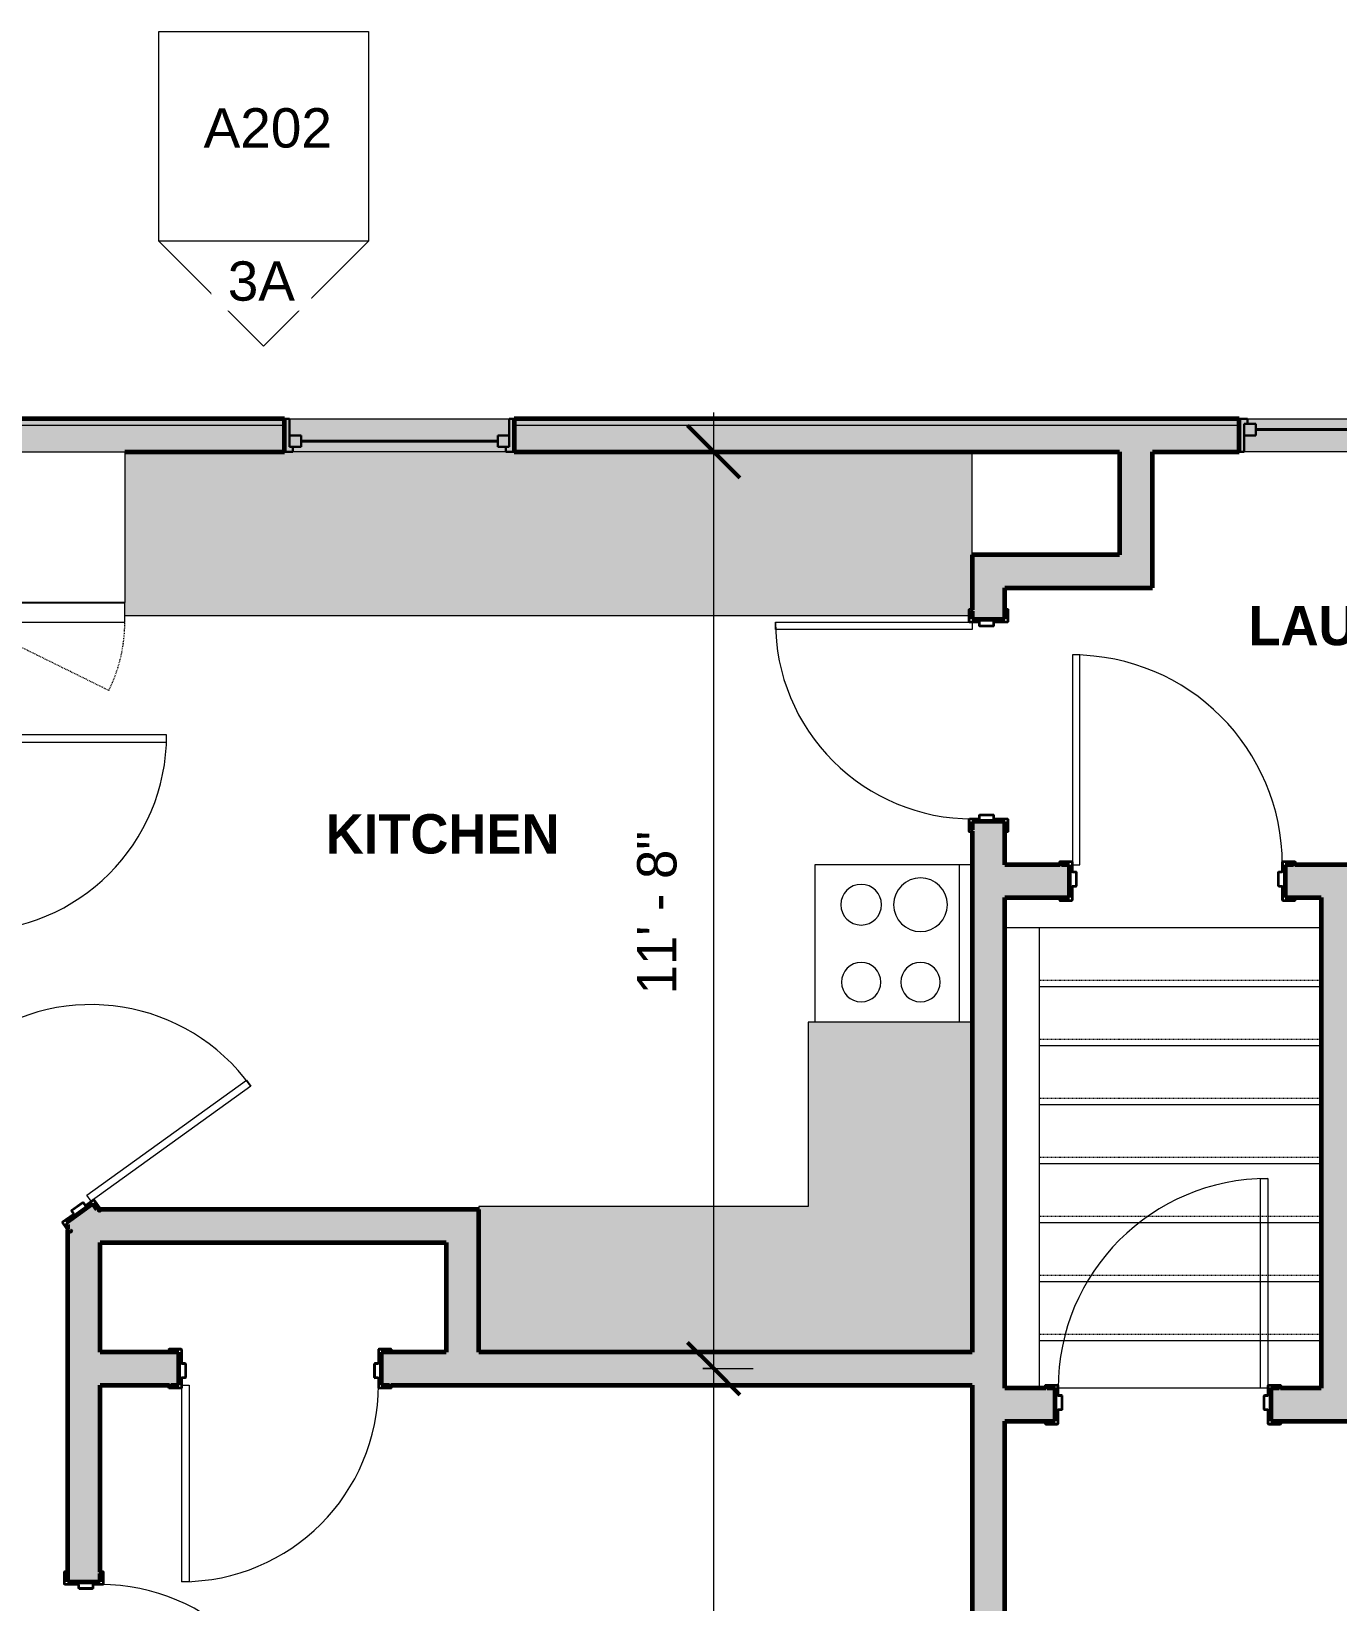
# Model space of a CAD drawing. Header units: inches. Extents: x 14 to 1007, y 923 to 1341.
# Drawn here: x 409.8 to 609, y 1101.2 to 1340.7 of the extents above; entities that cross this region are included whole.
import ezdxf

# ---------------------------------------------------------------- set-up
doc = ezdxf.new("R2010")
doc.units = ezdxf.units.IN
doc.header["$MEASUREMENT"] = 0
doc.linetypes.add('Dash', pattern=[0.25, 0.125, -0.125])
doc.linetypes.add('Overhead 1_16_', pattern=[0.101562, 0.0625, -0.039062])
for name, color, linetype, lineweight in [('A-ANNO-DIMS', 211, 'Continuous', 9), ('A-ANNO-DIMS-64', 211, 'Continuous', 9), ('A-AREA-IDEN', 2, 'Continuous', 9), ('A-DOOR', 31, 'Continuous', 18), ('A-DOOR-1', 31, 'Continuous', 9), ('A-DOOR-FRAM', 31, 'Continuous', 30), ('A-FLOR', 192, 'Continuous', 18), ('A-GLAZ', 151, 'Continuous', 18), ('A-GLAZ-1', 151, 'Continuous', 30), ('A-GLAZ-2', 151, 'Continuous', 40), ('A-WALL', 113, 'Continuous', 18), ('G-ANNO-SYMB-1', 111, 'Continuous', 9), ('I-WALL', 2, 'Continuous', 18), ('I-WALL-1', 2, 'Continuous', 60), ('Q-CASE', 31, 'Continuous', 9), ('Q-SPCQ', 91, 'Continuous', 9), ('Q-SPCQ-1', 91, 'Dash', 9), ('S-STRS', 31, 'Continuous', 9), ('S-STRS-1', 31, 'Overhead 1_16_', 9)]:
    doc.layers.add(name, color=color, linetype=linetype, lineweight=lineweight)
doc.styles.add('Arial', font='arial.ttf', dxfattribs={"height": 6})
doc.styles.add('Century Gothic', font='ufonts.com_century-gothic.ttf', dxfattribs={"height": 6})
doc.styles.add('Century Gothic_B', font='GOTHICB.TTF', dxfattribs={"height": 6})
doc.dimstyles.new('OD_-__1___Tolerance', dxfattribs={"dimscale": 12, "dimtxt": 6.26501, "dimasz": 0.666667, "dimexe": 0.5, "dimexo": 0.333333, "dimgap": 0.333333, "dimtad": 1, "dimdec": 0, "dimzin": 1, "dimdsep": 46, "dimlunit": 4, "dimtxsty": 'Century Gothic', "dimblk1": 'OBLIQUE', "dimblk2": 'OBLIQUE', "dimsah": 1, "dimcen": 0.09, "dimdle": 0.5, "dimazin": 0, "dimtfac": 1, "dimtdec": 4, "dimtix": 1, "dimtmove": 0, "dimatfit": 3, "dimfxl": 1, "dimtvp": 1, "dimtfill": 1, "dimfrac": 2, "dimtolj": 1, "dimtzin": 0, "dimarcsym": 2})
doc.dimstyles.new('OD_-__1___Tolerance_2', dxfattribs={"dimscale": 12, "dimtxt": 6.26501, "dimasz": 0.666667, "dimexe": 0.5, "dimexo": 0.333333, "dimgap": 0.333333, "dimtad": 1, "dimdec": 0, "dimzin": 1, "dimdsep": 46, "dimlunit": 4, "dimtxsty": 'Century Gothic', "dimblk1": 'OBLIQUE', "dimblk2": 'OBLIQUE', "dimsah": 1, "dimcen": 0.09, "dimdle": 0.5, "dimazin": 0, "dimtfac": 1, "dimtdec": 4, "dimtix": 1, "dimtmove": 0, "dimatfit": 3, "dimfxl": 1, "dimtvp": 1, "dimtfill": 1, "dimfrac": 2, "dimtolj": 1, "dimtzin": 0, "dimarcsym": 2})

# ---------------------------------------------------------------- blocks, each defined once
blk = doc.blocks.new('Generic Models 1 - Generic Models 1-637010-Existing 2nd Floor Plan')
at = {"layer": 'Q-CASE'}
h = blk.add_hatch(color=256, dxfattribs=at)
h.paths.add_polyline_path([(1251.61, -553.27), (1252.3, -553.27), (1252.3, -553.21), (1252.51, -553.21), (1252.51, -553.27), (1276.61, -553.27), (1276.61, -424.01), (1251.61, -424.01), (1251.61, -552.77), (1252.51, -552.77), (1252.51, -552.83), (1251.61, -552.83), (1251.61, -553.21)], flags=0)
h.paths.add_polyline_path([(1252.55, -552.87), (1252.61, -552.87), (1252.61, -553.17), (1252.55, -553.17)], flags=0)
for p, q in [((1251.61, -424.01), (1251.61, -552.77)), ((1251.61, -552.83), (1251.61, -553.27)), ((1260.86, -553.27), (1276.61, -553.27))]:
    blk.add_line(p, q, dxfattribs=at)
blk = doc.blocks.new('Hollow Metal Frame - 2_ 8_W x 6_-8_H-760308-Existing 2nd Floor Plan')
at = {"layer": 'A-DOOR-1'}
for p, q in [((-14.88, 34.5), (-16, 34.5)), ((-16, 34.5), (-16, 2.5)), ((-14.88, 2.5), (-14.88, 34.5)), ((-16, 2.5), (-14.88, 2.5))]:
    blk.add_line(p, q, dxfattribs=at)
blk.add_arc((-16, 2.5), 32, 0, 90, dxfattribs=at)
at = {"layer": 'A-DOOR-FRAM'}
for p, q in [((-18, 2.6), (-18, 2.9)), ((-17.94, 2.9), (-17.94, 2.6)), ((-17.9, 3), (-16.1, 3)), ((-16.1, 2.94), (-17.9, 2.94)), ((-17.9, 2.56), (-17.69, 2.56)), ((-17.69, 2.5), (-17.9, 2.5)), ((-17.69, 2.56), (-17.69, 2.5)), ((-16.06, 1.47), (-16.06, 2.9)), ((-16, 2.9), (-16, 1.47)), ((16, 1.47), (16, 2.9)), ((16.06, 2.9), (16.06, 1.47)), ((16.1, 3), (17.9, 3)), ((17.9, 2.94), (16.1, 2.94)), ((17.69, 2.56), (17.9, 2.56)), ((17.69, 2.5), (17.69, 2.56)), ((17.9, 2.5), (17.69, 2.5)), ((17.94, 2.6), (17.94, 2.9)), ((18, 2.9), (18, 2.6)), ((-15.96, 1.43), (-15.48, 1.43)), ((-15.48, 1.37), (-15.96, 1.37)), ((-15.44, -0.71), (-15.44, 1.33)), ((-15.38, 1.33), (-15.38, -0.71)), ((15.37, -0.71), (15.37, 1.33)), ((15.44, 1.33), (15.44, -0.71)), ((15.48, 1.43), (15.96, 1.43)), ((15.96, 1.37), (15.48, 1.37)), ((-16.06, -2.9), (-16.06, -0.85)), ((-16, -0.85), (-16, -2.9)), ((-15.96, -0.75), (-15.48, -0.75)), ((-15.48, -0.81), (-15.96, -0.81)), ((15.48, -0.75), (15.96, -0.75)), ((15.96, -0.81), (15.48, -0.81)), ((16, -2.9), (16, -0.85)), ((16.06, -0.85), (16.06, -2.9)), ((-18, -2.9), (-18, -2.6)), ((-17.94, -2.6), (-17.94, -2.9)), ((-17.9, -2.5), (-17.69, -2.5)), ((-17.69, -2.56), (-17.9, -2.56)), ((-17.9, -2.94), (-16.1, -2.94)), ((-16.1, -3), (-17.9, -3)), ((-17.69, -2.5), (-17.69, -2.56)), ((16.1, -2.94), (17.9, -2.94)), ((17.9, -3), (16.1, -3)), ((17.69, -2.5), (17.9, -2.5)), ((17.69, -2.56), (17.69, -2.5)), ((17.9, -2.56), (17.69, -2.56)), ((17.94, -2.9), (17.94, -2.6)), ((18, -2.6), (18, -2.9))]:
    blk.add_line(p, q, dxfattribs=at)
for centre, radius, start, end in [((-17.9, 2.9), 0.101, 90, 180), ((-17.9, 2.6), 0.101, 180, 270), ((-17.9, 2.9), 0.04, 90, 180), ((-17.9, 2.6), 0.04, 180, 270), ((-16.1, 2.9), 0.101, 0, 90), ((-16.1, 2.9), 0.04, 0, 90), ((16.1, 2.9), 0.101, 90, 180), ((16.1, 2.9), 0.04, 90, 180), ((17.9, 2.9), 0.101, 360, 90), ((17.9, 2.9), 0.04, 360, 90), ((17.9, 2.6), 0.04, 270, 360), ((17.9, 2.6), 0.101, 270, 360), ((-15.96, 1.47), 0.101, 180, 270), ((-15.96, 1.47), 0.04, 180, 270), ((-15.48, 1.33), 0.101, 0, 90), ((-15.48, 1.33), 0.04, 0, 90), ((15.48, 1.33), 0.101, 90, 180), ((15.48, 1.33), 0.04, 90, 180), ((15.96, 1.47), 0.101, 270, 360), ((15.96, 1.47), 0.04, 270, 360), ((-15.96, -0.85), 0.101, 90, 180), ((-15.96, -0.85), 0.04, 90, 180), ((-15.48, -0.71), 0.101, 270, 360), ((-15.48, -0.71), 0.04, 270, 360), ((15.48, -0.71), 0.101, 180, 270), ((15.48, -0.71), 0.04, 180, 270), ((15.96, -0.85), 0.101, 0, 90), ((15.96, -0.85), 0.04, 0, 90), ((-17.9, -2.6), 0.101, 90, 180), ((-17.9, -2.9), 0.101, 180, 270), ((-17.9, -2.6), 0.04, 90, 180), ((-17.9, -2.9), 0.04, 180, 270), ((-16.1, -2.9), 0.101, 270, 360), ((-16.1, -2.9), 0.04, 270, 0), ((16.1, -2.9), 0.101, 180, 270), ((16.1, -2.9), 0.04, 180, 270), ((17.9, -2.6), 0.101, 360, 90), ((17.9, -2.6), 0.04, 0, 90), ((17.9, -2.9), 0.04, 270, 360), ((17.9, -2.9), 0.101, 270, 0)]:
    blk.add_arc(centre, radius, start, end, dxfattribs=at)
blk = doc.blocks.new('M_Double Hung with Trim - 2_  0_ x 3_  1 1_2_-822691-Existing 2nd Floor Plan')
at = {"layer": 'A-GLAZ-1'}
for p, q in [((-12, 2.5), (-11.25, 2.5)), ((-11.25, -1.75), (-11.25, 2.5)), ((11.25, -1.75), (11.25, 2.5)), ((12, 2.5), (11.25, 2.5)), ((-11.25, 0), (-11.25, -1.75)), ((-11.25, 0), (-9.5, 0)), ((-9.5, 0), (-9.5, -1.75)), ((9.5, 0), (9.5, -1.75)), ((11.25, 0), (9.5, 0)), ((11.25, 0), (11.25, -1.75)), ((-11.25, -1.75), (-9.5, -1.75)), ((-11.25, -1.75), (-10.75, -1.75)), ((-10.75, -2.5), (-10.75, -1.75)), ((11.25, -1.75), (9.5, -1.75)), ((10.75, -1.75), (11.25, -1.75)), ((10.75, -1.75), (10.75, -2.5)), ((-10.75, -2.5), (-12, -2.5)), ((10.75, -2.5), (12, -2.5))]:
    blk.add_line(p, q, dxfattribs=at)
at = {"layer": 'A-GLAZ-2'}
blk.add_line((-9.5, -0.87), (9.5, -0.87), dxfattribs=at)
blk = doc.blocks.new('Hollow Metal Frame - 2_-6_W x 6_-8_H-760309-Existing 2nd Floor Plan')
at = {"layer": 'A-DOOR-1'}
for p, q in [((-15, -2.5), (-13.88, -2.5)), ((-15, -32.5), (-15, -2.5)), ((-13.88, -2.5), (-13.88, -32.5)), ((-13.88, -32.5), (-15, -32.5))]:
    blk.add_line(p, q, dxfattribs=at)
blk.add_arc((-15, -2.5), 30, 270, 360, dxfattribs=at)
at = {"layer": 'A-DOOR-FRAM'}
for p, q in [((-17, 2.9), (-17, 2.6)), ((-16.94, 2.6), (-16.94, 2.9)), ((-15.1, 3), (-16.9, 3)), ((-16.9, 2.94), (-15.1, 2.94)), ((-16.69, 2.56), (-16.9, 2.56)), ((-16.9, 2.5), (-16.69, 2.5)), ((-16.69, 2.5), (-16.69, 2.56)), ((-15.06, 2.9), (-15.06, 0.85)), ((-15, 0.85), (-15, 2.9)), ((15, 2.9), (15, 0.85)), ((15.06, 0.85), (15.06, 2.9)), ((16.9, 3), (15.1, 3)), ((15.1, 2.94), (16.9, 2.94)), ((16.69, 2.56), (16.69, 2.5)), ((16.9, 2.56), (16.69, 2.56)), ((16.69, 2.5), (16.9, 2.5)), ((16.94, 2.9), (16.94, 2.6)), ((17, 2.6), (17, 2.9)), ((-14.48, 0.81), (-14.96, 0.81)), ((-14.96, 0.75), (-14.48, 0.75)), ((-14.44, 0.71), (-14.44, -1.33)), ((-14.38, -1.33), (-14.38, 0.71)), ((14.37, 0.71), (14.37, -1.33)), ((14.44, -1.33), (14.44, 0.71)), ((14.96, 0.81), (14.48, 0.81)), ((14.48, 0.75), (14.96, 0.75)), ((-15.06, -1.47), (-15.06, -2.9)), ((-15, -2.9), (-15, -1.47)), ((-14.48, -1.37), (-14.96, -1.37)), ((-14.96, -1.43), (-14.48, -1.43)), ((14.96, -1.37), (14.48, -1.37)), ((14.48, -1.43), (14.96, -1.43)), ((15, -1.47), (15, -2.9)), ((15.06, -2.9), (15.06, -1.47)), ((-17, -2.6), (-17, -2.9)), ((-16.94, -2.9), (-16.94, -2.6)), ((-16.69, -2.5), (-16.9, -2.5)), ((-16.9, -2.56), (-16.69, -2.56)), ((-15.1, -2.94), (-16.9, -2.94)), ((-16.9, -3), (-15.1, -3)), ((-16.69, -2.56), (-16.69, -2.5)), ((16.9, -2.94), (15.1, -2.94)), ((15.1, -3), (16.9, -3)), ((16.9, -2.5), (16.69, -2.5)), ((16.69, -2.5), (16.69, -2.56)), ((16.69, -2.56), (16.9, -2.56)), ((16.94, -2.6), (16.94, -2.9)), ((17, -2.9), (17, -2.6))]:
    blk.add_line(p, q, dxfattribs=at)
for centre, radius, start, end in [((-16.9, 2.9), 0.101, 90, 180), ((-16.9, 2.6), 0.101, 180, 270), ((-16.9, 2.9), 0.04, 90, 180), ((-16.9, 2.6), 0.04, 180, 270), ((-15.1, 2.9), 0.101, 0, 90), ((-15.1, 2.9), 0.04, 360, 90), ((15.1, 2.9), 0.101, 90, 180), ((15.1, 2.9), 0.04, 90, 180), ((16.9, 2.9), 0.101, 360, 90), ((16.9, 2.9), 0.04, 0, 90), ((16.9, 2.6), 0.101, 270, 360), ((16.9, 2.6), 0.04, 270, 360), ((-14.96, 0.85), 0.101, 180, 270), ((-14.96, 0.85), 0.04, 180, 270), ((-14.48, 0.71), 0.101, 0, 90), ((-14.48, 0.71), 0.04, 0, 90), ((14.48, 0.71), 0.101, 90, 180), ((14.48, 0.71), 0.04, 90, 180), ((14.96, 0.85), 0.04, 270, 360), ((14.96, 0.85), 0.101, 270, 360), ((-14.96, -1.47), 0.101, 90, 180), ((-14.96, -1.47), 0.04, 90, 180), ((-14.48, -1.33), 0.04, 270, 360), ((-14.48, -1.33), 0.101, 270, 360), ((14.48, -1.33), 0.101, 180, 270), ((14.48, -1.33), 0.04, 180, 270), ((14.96, -1.47), 0.101, 0, 90), ((14.96, -1.47), 0.04, 0, 90), ((-16.9, -2.6), 0.101, 90, 180), ((-16.9, -2.9), 0.101, 180, 270), ((-16.9, -2.6), 0.04, 90, 180), ((-16.9, -2.9), 0.04, 180, 270), ((-15.1, -2.9), 0.04, 270, 360), ((-15.1, -2.9), 0.101, 270, 360), ((15.1, -2.9), 0.101, 180, 270), ((15.1, -2.9), 0.04, 180, 270), ((16.9, -2.6), 0.101, 0, 90), ((16.9, -2.6), 0.04, 0, 90), ((16.9, -2.9), 0.101, 270, 0), ((16.9, -2.9), 0.04, 270, 360)]:
    blk.add_arc(centre, radius, start, end, dxfattribs=at)
blk = doc.blocks.new('Hollow Metal Frame - 2_-6_W x 6_-8_H-760312-Existing 2nd Floor Plan')
at = {"layer": 'A-DOOR-1'}
for p, q in [((-13.88, 32.5), (-15, 32.5)), ((-15, 32.5), (-15, 2.5)), ((-13.88, 2.5), (-13.88, 32.5)), ((-15, 2.5), (-13.88, 2.5))]:
    blk.add_line(p, q, dxfattribs=at)
blk.add_arc((-15, 2.5), 30, 0, 90, dxfattribs=at)
at = {"layer": 'A-DOOR-FRAM'}
for p, q in [((-17, 2.6), (-17, 2.9)), ((-16.94, 2.9), (-16.94, 2.6)), ((-16.9, 3), (-15.1, 3)), ((-15.1, 2.94), (-16.9, 2.94)), ((-16.9, 2.56), (-16.69, 2.56)), ((-16.69, 2.5), (-16.9, 2.5)), ((-16.69, 2.56), (-16.69, 2.5)), ((-15.06, 1.47), (-15.06, 2.9)), ((-15, 2.9), (-15, 1.47)), ((15, 1.47), (15, 2.9)), ((15.06, 2.9), (15.06, 1.47)), ((15.1, 3), (16.9, 3)), ((16.9, 2.94), (15.1, 2.94)), ((16.69, 2.56), (16.9, 2.56)), ((16.69, 2.5), (16.69, 2.56)), ((16.9, 2.5), (16.69, 2.5)), ((16.94, 2.6), (16.94, 2.9)), ((17, 2.9), (17, 2.6)), ((-14.96, 1.43), (-14.48, 1.43)), ((-14.48, 1.37), (-14.96, 1.37)), ((-14.44, -0.71), (-14.44, 1.33)), ((-14.38, 1.33), (-14.38, -0.71)), ((14.37, -0.71), (14.37, 1.33)), ((14.44, 1.33), (14.44, -0.71)), ((14.48, 1.43), (14.96, 1.43)), ((14.96, 1.37), (14.48, 1.37)), ((-15.06, -2.9), (-15.06, -0.85)), ((-15, -0.85), (-15, -2.9)), ((-14.96, -0.75), (-14.48, -0.75)), ((-14.48, -0.81), (-14.96, -0.81)), ((14.48, -0.75), (14.96, -0.75)), ((14.96, -0.81), (14.48, -0.81)), ((15, -2.9), (15, -0.85)), ((15.06, -0.85), (15.06, -2.9)), ((-17, -2.9), (-17, -2.6)), ((-16.94, -2.6), (-16.94, -2.9)), ((-16.9, -2.5), (-16.69, -2.5)), ((-16.69, -2.56), (-16.9, -2.56)), ((-16.9, -2.94), (-15.1, -2.94)), ((-15.1, -3), (-16.9, -3)), ((-16.69, -2.5), (-16.69, -2.56)), ((15.1, -2.94), (16.9, -2.94)), ((16.9, -3), (15.1, -3)), ((16.69, -2.5), (16.9, -2.5)), ((16.69, -2.56), (16.69, -2.5)), ((16.9, -2.56), (16.69, -2.56)), ((16.94, -2.9), (16.94, -2.6)), ((17, -2.6), (17, -2.9))]:
    blk.add_line(p, q, dxfattribs=at)
for centre, radius, start, end in [((-16.9, 2.9), 0.101, 90, 180), ((-16.9, 2.6), 0.101, 180, 270), ((-16.9, 2.9), 0.04, 90, 180), ((-16.9, 2.6), 0.04, 180, 270), ((-15.1, 2.9), 0.101, 0, 90), ((-15.1, 2.9), 0.04, 0, 90), ((15.1, 2.9), 0.101, 90, 180), ((15.1, 2.9), 0.04, 90, 180), ((16.9, 2.9), 0.101, 360, 90), ((16.9, 2.9), 0.04, 0, 90), ((16.9, 2.6), 0.04, 270, 360), ((16.9, 2.6), 0.101, 270, 360), ((-14.96, 1.47), 0.101, 180, 270), ((-14.96, 1.47), 0.04, 180, 270), ((-14.48, 1.33), 0.101, 0, 90), ((-14.48, 1.33), 0.04, 0, 90), ((14.48, 1.33), 0.101, 90, 180), ((14.48, 1.33), 0.04, 90, 180), ((14.96, 1.47), 0.101, 270, 360), ((14.96, 1.47), 0.04, 270, 360), ((-14.96, -0.85), 0.101, 90, 180), ((-14.96, -0.85), 0.04, 90, 180), ((-14.48, -0.71), 0.101, 270, 360), ((-14.48, -0.71), 0.04, 270, 360), ((14.48, -0.71), 0.101, 180, 270), ((14.48, -0.71), 0.04, 180, 270), ((14.96, -0.85), 0.101, 0, 90), ((14.96, -0.85), 0.04, 0, 90), ((-16.9, -2.6), 0.101, 90, 180), ((-16.9, -2.9), 0.101, 180, 270), ((-16.9, -2.6), 0.04, 90, 180), ((-16.9, -2.9), 0.04, 180, 270), ((-15.1, -2.9), 0.101, 270, 360), ((-15.1, -2.9), 0.04, 270, 0), ((15.1, -2.9), 0.101, 180, 270), ((15.1, -2.9), 0.04, 180, 270), ((16.9, -2.6), 0.101, 0, 90), ((16.9, -2.6), 0.04, 0, 90), ((16.9, -2.9), 0.04, 270, 360), ((16.9, -2.9), 0.101, 270, 0)]:
    blk.add_arc(centre, radius, start, end, dxfattribs=at)
blk = doc.blocks.new('M_Double Hung with Trim - 2_  11_ x 3_  5_-822689-Existing 2nd Floor Plan')
at = {"layer": 'A-GLAZ-1'}
for p, q in [((-16.25, 2.5), (-17.5, 2.5)), ((-16.25, 2.5), (-16.25, 1.75)), ((16.25, 2.5), (17.5, 2.5)), ((16.25, 1.75), (16.25, 2.5)), ((-16.75, 1.75), (-15, 1.75)), ((-16.75, 0), (-16.75, 1.75)), ((-16.75, 1.75), (-16.25, 1.75)), ((-16.75, 1.75), (-16.75, -2.5)), ((-15, 0), (-15, 1.75)), ((15, 0), (15, 1.75)), ((16.75, 1.75), (15, 1.75)), ((16.25, 1.75), (16.75, 1.75)), ((16.75, 0), (16.75, 1.75)), ((16.75, 1.75), (16.75, -2.5)), ((-16.75, 0), (-15, 0)), ((16.75, 0), (15, 0)), ((-17.5, -2.5), (-16.75, -2.5)), ((17.5, -2.5), (16.75, -2.5))]:
    blk.add_line(p, q, dxfattribs=at)
at = {"layer": 'A-GLAZ-2'}
blk.add_line((-15, 0.87), (15, 0.87), dxfattribs=at)
blk = doc.blocks.new('M_Range - 610 x 610mm-690569-Existing 2nd Floor Plan')
at = {"layer": 'Q-SPCQ'}
for p, q in [((0, 24.02), (0, 0)), ((0, 22.02), (24.02, 22.02)), ((0, 0), (24.02, 0))]:
    blk.add_line(p, q, dxfattribs=at)
for centre, radius, start, end in [((6.1, 16.14), 4.1, 0, 180), ((17.91, 16.14), 3, 0, 180), ((6.1, 16.14), 4.1, 180, 0), ((17.91, 16.14), 3, 180, 0), ((6.1, 7.09), 3.1, 0, 180), ((17.91, 7.09), 3, 0, 180), ((6.1, 7.09), 3.1, 180, 0), ((17.91, 7.09), 3, 180, 0)]:
    blk.add_arc(centre, radius, start, end, dxfattribs=at)
blk = doc.blocks.new('M_Refrigerator - 600 x 660mm-691453-Existing 2nd Floor Plan')
at = {"layer": 'Q-SPCQ'}
for p, q in [((-13.93, -11.32), (-13.93, 11.66)), ((-13.93, 11.66), (9.69, 11.66)), ((9.69, 11.66), (9.69, -11.32)), ((9.69, -11.32), (-13.93, -11.32)), ((-13.93, -11.32), (-13.93, -14.32)), ((9.69, -11.32), (-13.93, -11.32)), ((9.69, -11.45), (-13.93, -11.45)), ((-13.93, -11.45), (-13.93, -14.32)), ((9.69, -14.32), (9.69, -11.32)), ((9.69, -14.32), (9.69, -11.45)), ((-13.93, -14.32), (9.69, -14.32)), ((-13.93, -14.32), (9.69, -14.32))]:
    blk.add_line(p, q, dxfattribs=at)
at = {"layer": 'Q-SPCQ-1'}
blk.add_line((7.26, -24.77), (-13.93, -14.32), dxfattribs=at)
blk.add_arc((-13.93, -14.32), 23.62, 333.7504, 0, dxfattribs=at)
blk = doc.blocks.new('Generic Models 2 - Generic Models 1-784655-Existing 2nd Floor Plan')
at = {"layer": 'Q-CASE'}
blk.add_hatch(color=256, dxfattribs=at).paths.add_polyline_path([(1139.24, -553.27), (1189.6, -553.27), (1189.6, -528.27), (1161.49, -528.27), (1161.49, -478.02), (1139.24, -478.02), (1139.24, -511.91)], flags=0)
for p, q in [((1161.49, -478.02), (1160.99, -478.02)), ((1161.49, -528.27), (1161.49, -478.02)), ((1189.6, -528.27), (1161.49, -528.27)), ((1189.6, -553.27), (1189.6, -528.27))]:
    blk.add_line(p, q, dxfattribs=at)
blk = doc.blocks.new('Hollow Metal Frame - 2_ 8_W x 6_-8_H-760310-Existing 2nd Floor Plan')
at = {"layer": 'A-DOOR-1'}
for p, q in [((-16, -2.5), (-14.88, -2.5)), ((-16, -34.5), (-16, -2.5)), ((-14.88, -2.5), (-14.88, -34.5)), ((-14.88, -34.5), (-16, -34.5))]:
    blk.add_line(p, q, dxfattribs=at)
blk.add_arc((-16, -2.5), 32, 270, 360, dxfattribs=at)
at = {"layer": 'A-DOOR-FRAM'}
for p, q in [((-18, 2.9), (-18, 2.6)), ((-17.94, 2.6), (-17.94, 2.9)), ((-16.1, 3), (-17.9, 3)), ((-17.9, 2.94), (-16.1, 2.94)), ((-17.69, 2.56), (-17.9, 2.56)), ((-17.9, 2.5), (-17.69, 2.5)), ((-17.69, 2.5), (-17.69, 2.56)), ((-16.06, 2.9), (-16.06, 0.85)), ((-16, 0.85), (-16, 2.9)), ((16, 2.9), (16, 0.85)), ((16.06, 0.85), (16.06, 2.9)), ((17.9, 3), (16.1, 3)), ((16.1, 2.94), (17.9, 2.94)), ((17.69, 2.56), (17.69, 2.5)), ((17.9, 2.56), (17.69, 2.56)), ((17.69, 2.5), (17.9, 2.5)), ((17.94, 2.9), (17.94, 2.6)), ((18, 2.6), (18, 2.9)), ((-15.48, 0.81), (-15.96, 0.81)), ((-15.96, 0.75), (-15.48, 0.75)), ((-15.44, 0.71), (-15.44, -1.33)), ((-15.38, -1.33), (-15.38, 0.71)), ((15.37, 0.71), (15.37, -1.33)), ((15.44, -1.33), (15.44, 0.71)), ((15.96, 0.81), (15.48, 0.81)), ((15.48, 0.75), (15.96, 0.75)), ((-16.06, -1.47), (-16.06, -2.9)), ((-16, -2.9), (-16, -1.47)), ((-15.48, -1.37), (-15.96, -1.37)), ((-15.96, -1.43), (-15.48, -1.43)), ((15.96, -1.37), (15.48, -1.37)), ((15.48, -1.43), (15.96, -1.43)), ((16, -1.47), (16, -2.9)), ((16.06, -2.9), (16.06, -1.47)), ((-18, -2.6), (-18, -2.9)), ((-17.94, -2.9), (-17.94, -2.6)), ((-17.69, -2.5), (-17.9, -2.5)), ((-17.9, -2.56), (-17.69, -2.56)), ((-16.1, -2.94), (-17.9, -2.94)), ((-17.9, -3), (-16.1, -3)), ((-17.69, -2.56), (-17.69, -2.5)), ((17.9, -2.94), (16.1, -2.94)), ((16.1, -3), (17.9, -3)), ((17.9, -2.5), (17.69, -2.5)), ((17.69, -2.5), (17.69, -2.56)), ((17.69, -2.56), (17.9, -2.56)), ((17.94, -2.6), (17.94, -2.9)), ((18, -2.9), (18, -2.6))]:
    blk.add_line(p, q, dxfattribs=at)
for centre, radius, start, end in [((-17.9, 2.9), 0.101, 90, 180), ((-17.9, 2.6), 0.101, 180, 270), ((-17.9, 2.9), 0.04, 90, 180), ((-17.9, 2.6), 0.04, 180, 270), ((-16.1, 2.9), 0.101, 0, 90), ((-16.1, 2.9), 0.04, 360, 90), ((16.1, 2.9), 0.101, 90, 180), ((16.1, 2.9), 0.04, 90, 180), ((17.9, 2.9), 0.101, 360, 90), ((17.9, 2.9), 0.04, 0, 90), ((17.9, 2.6), 0.101, 270, 0), ((17.9, 2.6), 0.04, 270, 360), ((-15.96, 0.85), 0.101, 180, 270), ((-15.96, 0.85), 0.04, 180, 270), ((-15.48, 0.71), 0.101, 0, 90), ((-15.48, 0.71), 0.04, 0, 90), ((15.48, 0.71), 0.101, 90, 180), ((15.48, 0.71), 0.04, 90, 180), ((15.96, 0.85), 0.04, 270, 360), ((15.96, 0.85), 0.101, 270, 360), ((-15.96, -1.47), 0.101, 90, 180), ((-15.96, -1.47), 0.04, 90, 180), ((-15.48, -1.33), 0.04, 270, 360), ((-15.48, -1.33), 0.101, 270, 360), ((15.48, -1.33), 0.101, 180, 270), ((15.48, -1.33), 0.04, 180, 270), ((15.96, -1.47), 0.101, 0, 90), ((15.96, -1.47), 0.04, 0, 90), ((-17.9, -2.6), 0.101, 90, 180), ((-17.9, -2.9), 0.101, 180, 270), ((-17.9, -2.6), 0.04, 90, 180), ((-17.9, -2.9), 0.04, 180, 270), ((-16.1, -2.9), 0.04, 270, 360), ((-16.1, -2.9), 0.101, 270, 360), ((16.1, -2.9), 0.101, 180, 270), ((16.1, -2.9), 0.04, 180, 270), ((17.9, -2.6), 0.101, 0, 90), ((17.9, -2.6), 0.04, 0, 90), ((17.9, -2.9), 0.101, 270, 0), ((17.9, -2.9), 0.04, 270, 0)]:
    blk.add_arc(centre, radius, start, end, dxfattribs=at)
blk = doc.blocks.new('Elevation - Detail Number-151647-Existing 2nd Floor Plan')
at = {"layer": 'G-ANNO-SYMB-1'}
for p, q in [((-0.25, -0.25), (-0.25, 0.25)), ((-0.25, 0.25), (0.25, 0.25)), ((0.25, 0.25), (0.25, -0.25)), ((0.25, -0.25), (-0.25, -0.25))]:
    blk.add_line(p, q, dxfattribs=at)
blk = doc.blocks.new('Elevation - Detail Number-151370-Existing 2nd Floor Plan')
at = {"layer": 'G-ANNO-SYMB-1'}
for p, q in [((0, 0.25), (-0.25, 0)), ((0.25, 0), (0, 0.25)), ((-0.25, 0), (0.25, 0))]:
    blk.add_line(p, q, dxfattribs=at)
blk = doc.blocks.new('DIMBLOCK8-Existing 2nd Floor Plan')
at = {"layer": 'A-ANNO-DIMS-64', "lineweight": 50}
for p, q in [((513.85, 1136.74), (509.85, 1140.74)), ((513.85, 1136.74), (517.85, 1132.74)), ((513.85, 1020.24), (509.85, 1024.24)), ((513.85, 1020.24), (517.85, 1016.24))]:
    blk.add_line(p, q, dxfattribs=at)
at = {"layer": 'A-ANNO-DIMS-64'}
for p, q in [((512.19, 1136.74), (519.85, 1136.74)), ((513.85, 1136.74), (512.19, 1136.74)), ((513.85, 1014.24), (513.85, 1136.74)), ((512.19, 1020.24), (519.85, 1020.24)), ((513.85, 1020.24), (512.19, 1020.24))]:
    blk.add_line(p, q, dxfattribs=at)
at = {"layer": 'A-ANNO-DIMS-64', "color": 0, "insert": (502.16, 1068), "char_height": 6, "width": 25.1794, "attachment_point": 1, "rotation": 90, "line_spacing_factor": 0.984502, "style": 'Century Gothic', "bg_fill": 3, "box_fill_scale": 1.25, "bg_fill_color": 256, "bg_fill_true_color": 13158600, "bg_fill_transparency": 0}
blk.add_mtext('9\' - 9"', dxfattribs=at)
blk = doc.blocks.new('_Oblique')
at = {"color": 0, "linetype": 'ByBlock', "lineweight": -2}
blk.add_line((-0.5, -0.5), (0.5, 0.5), dxfattribs=at)
blk = doc.blocks.new('DIMBLOCK9-Existing 2nd Floor Plan')
at = {"layer": 'A-ANNO-DIMS-64'}
for p, q in [((513.85, 1136.74), (513.85, 1282.61)), ((512.19, 1276.61), (519.85, 1276.61)), ((513.85, 1276.61), (512.19, 1276.61)), ((512.19, 1136.74), (519.85, 1136.74)), ((513.85, 1136.74), (512.19, 1136.74))]:
    blk.add_line(p, q, dxfattribs=at)
at = {"layer": 'A-ANNO-DIMS-64', "lineweight": 50}
for p, q in [((513.85, 1276.61), (509.85, 1280.61)), ((513.85, 1276.61), (517.85, 1272.61)), ((513.85, 1136.74), (509.85, 1140.74)), ((513.85, 1136.74), (517.85, 1132.74))]:
    blk.add_line(p, q, dxfattribs=at)
at = {"layer": 'A-ANNO-DIMS-64', "color": 0, "insert": (502.16, 1193.85), "char_height": 6, "width": 30.788, "attachment_point": 1, "rotation": 90, "line_spacing_factor": 0.984502, "style": 'Century Gothic', "bg_fill": 3, "box_fill_scale": 1.25, "bg_fill_color": 256, "bg_fill_true_color": 13158600, "bg_fill_transparency": 0}
blk.add_mtext('11\' - 8"', dxfattribs=at)

msp = doc.modelspace()

# ---------------------------------------------------------------- hatches: boundary and pattern name
at = {"layer": 'I-WALL'}
h = msp.add_hatch(color=256, dxfattribs=at)
h.paths.add_polyline_path([(832.64, 1280.61), (885.77, 1280.61), (885.77, 1281.61), (832.64, 1281.61)], flags=0)
h.paths.add_polyline_path([(753.67, 1280.61), (775.64, 1280.61), (775.64, 1281.61), (708.77, 1281.61), (708.77, 1280.61)], flags=0)
h.paths.add_polyline_path([(684.77, 1280.61), (684.77, 1281.61), (618.02, 1281.61), (618.02, 1280.61), (663.01, 1280.61)], flags=0)
h.paths.add_polyline_path([(594.02, 1280.61), (594.02, 1281.61), (483.39, 1281.61), (483.39, 1280.61), (511.91, 1280.61)], flags=0)
h.paths.add_polyline_path([(448.39, 1280.61), (448.39, 1281.61), (339.14, 1281.61), (339.14, 1280.61), (391.02, 1280.61)], flags=0)
h.paths.add_polyline_path([(310.39, 1280.61), (310.39, 1281.61), (77.77, 1281.61), (77.77, 1280.61), (270.14, 1280.61)], flags=0)
for points in [[(483.39, 1276.61), (483.39, 1281.61), (448.39, 1281.61), (448.39, 1276.61)], [(618.02, 1276.61), (618.02, 1281.61), (594.02, 1281.61), (594.02, 1276.61)], [(575.77, 1255.86), (580.77, 1255.86), (580.77, 1276.61), (575.77, 1276.61), (575.77, 1260.86)], [(575.77, 1255.86), (575.77, 1260.86), (558.27, 1260.86), (558.27, 1255.86)], [(611.52, 1128.74), (611.52, 1213.61), (606.52, 1213.61), (606.52, 1128.74)], [(478.02, 1139.24), (478.02, 1160.99), (473.02, 1160.99), (473.02, 1139.24)], [(558.27, 1020.24), (558.27, 1140.61), (553.27, 1140.61), (553.27, 1020.24)]]:
    msp.add_hatch(color=256, dxfattribs=at).paths.add_polyline_path(points, flags=0)
h = msp.add_hatch(color=256, dxfattribs=at)
h.paths.add_polyline_path([(881.77, 1276.61), (881.77, 1280.61), (832.64, 1280.61), (832.64, 1276.61), (874.56, 1276.61)], flags=0)
h.paths.add_polyline_path([(775.64, 1276.61), (775.64, 1280.61), (708.77, 1280.61), (708.77, 1276.61), (753.67, 1276.61)], flags=0)
h.paths.add_polyline_path([(684.77, 1276.61), (684.77, 1280.61), (618.02, 1280.61), (618.02, 1276.61), (663.01, 1276.61)], flags=0)
h.paths.add_polyline_path([(575.77, 1276.61), (594.02, 1276.61), (594.02, 1280.61), (483.39, 1280.61), (483.39, 1276.61), (511.91, 1276.61)], flags=0)
h.paths.add_polyline_path([(448.39, 1276.61), (448.39, 1280.61), (339.14, 1280.61), (339.14, 1276.61), (424.01, 1276.61)], flags=0)
h.paths.add_polyline_path([(310.39, 1276.61), (310.39, 1280.61), (78.77, 1280.61), (78.77, 1276.61), (270.14, 1276.61)], flags=0)
h = msp.add_hatch(color=256, dxfattribs=at)
h.paths.add_polyline_path([(558.27, 1140.61), (558.27, 1220.18), (553.27, 1220.18), (553.27, 1140.61)], flags=0)
h.paths.add_polyline_path([(553.27, 1251.05), (558.27, 1251.05), (558.27, 1260.86), (553.27, 1260.86), (553.27, 1252.3)], flags=0)
h = msp.add_hatch(color=256, dxfattribs=at)
h.paths.add_polyline_path([(601.02, 1208.61), (606.52, 1208.61), (606.52, 1213.61), (601.02, 1213.61)], flags=0)
h.paths.add_polyline_path([(568.14, 1208.61), (568.14, 1213.61), (558.27, 1213.61), (558.27, 1208.61), (566.89, 1208.61)], flags=0)
h = msp.add_hatch(color=256, dxfattribs=at)
h.paths.add_polyline_path([(415.27, 1158.73), (415.27, 1159.12), (415.1, 1158.97)], flags=0)
h.paths.add_polyline_path([(397.02, 1184.03), (399.91, 1186.11), (395.52, 1186.11), (396.92, 1184.17)], flags=0)
h = msp.add_hatch(color=256, dxfattribs=at)
h.paths.add_polyline_path([(415.27, 1020.24), (420.27, 1020.24), (420.27, 1073.36), (415.27, 1073.36), (415.27, 1071.9)], flags=0)
h.paths.add_polyline_path([(420.27, 1104.24), (420.27, 1160.34), (419.14, 1161.91), (415.27, 1159.12), (415.27, 1157.98), (415.57, 1157.54), (415.53, 1157.51), (415.27, 1157.87), (415.27, 1104.24)], flags=0)
h.paths.add_polyline_path([(415.67, 1157.48), (415.65, 1157.54), (415.88, 1157.71), (415.91, 1157.66), (415.74, 1157.53)], flags=0)
h.paths.add_polyline_path([(415.89, 1157.76), (415.76, 1157.93), (415.81, 1157.97), (415.91, 1157.78)], flags=0)
h = msp.add_hatch(color=256, dxfattribs=at)
h.paths.add_polyline_path([(473.02, 1155.99), (473.02, 1160.99), (419.81, 1160.98), (419.87, 1160.9), (419.92, 1160.93), (420.04, 1160.76), (419.99, 1160.73), (420.27, 1160.34), (420.27, 1155.99), (451.46, 1155.99)], flags=0)
h.paths.add_polyline_path([(420.13, 1160.7), (420.1, 1160.75), (420.35, 1160.91), (420.37, 1160.88), (420.34, 1160.85)], flags=0)
h = msp.add_hatch(color=256, dxfattribs=at)
h.paths.add_polyline_path([(553.27, 1134.24), (553.27, 1139.24), (463.14, 1139.24), (463.14, 1134.24), (511.91, 1134.24)], flags=0)
h.paths.add_polyline_path([(432.27, 1134.24), (432.27, 1139.24), (420.27, 1139.24), (420.27, 1134.24), (431.02, 1134.24)], flags=0)
h = msp.add_hatch(color=256, dxfattribs=at)
h.paths.add_polyline_path([(606.52, 1128.74), (606.52, 1133.74), (598.83, 1133.74), (598.83, 1128.74), (602.57, 1128.74)], flags=0)
h.paths.add_polyline_path([(565.95, 1128.74), (565.95, 1133.74), (558.27, 1133.74), (558.27, 1128.74), (564.7, 1128.74)], flags=0)

# ---------------------------------------------------------------- linework, layer by layer
at = {"layer": 'A-FLOR'}
for p, q in [((558.27, 1204.01), (606.52, 1204.01)), ((566.33, 1133.74), (565.95, 1133.74)), ((598.39, 1133.74), (566.39, 1133.74)), ((598.83, 1133.74), (598.45, 1133.74))]:
    msp.add_line(p, q, dxfattribs=at)
at = {"layer": 'A-WALL'}
for p, q in [((448.39, 1280.61), (339.14, 1280.61)), ((594.02, 1280.61), (483.39, 1280.61))]:
    msp.add_line(p, q, dxfattribs=at)
at = {"layer": 'I-WALL'}
for p, q in [((448.39, 1281.61), (483.39, 1281.61)), ((594.02, 1281.61), (618.02, 1281.61)), ((483.39, 1276.61), (448.39, 1276.61)), ((618.02, 1276.61), (594.02, 1276.61))]:
    msp.add_line(p, q, dxfattribs=at)
at = {"layer": 'I-WALL-1'}
for p, q in [((448.39, 1281.61), (339.14, 1281.61)), ((448.39, 1276.61), (448.39, 1281.61)), ((594.02, 1281.61), (483.39, 1281.61)), ((483.39, 1281.61), (483.39, 1276.61)), ((594.02, 1276.61), (594.02, 1281.61)), ((424.01, 1276.61), (448.39, 1276.61)), ((483.39, 1276.61), (575.77, 1276.61)), ((575.77, 1276.61), (575.77, 1260.86)), ((580.77, 1276.61), (594.02, 1276.61)), ((580.77, 1255.86), (580.77, 1276.61)), ((553.27, 1260.86), (553.27, 1252.51)), ((575.77, 1260.86), (553.27, 1260.86)), ((558.27, 1251.05), (558.27, 1255.86)), ((558.27, 1255.86), (580.77, 1255.86)), ((553.27, 1252.3), (553.27, 1251.05)), ((553.27, 1251.05), (558.27, 1251.05)), ((558.27, 1220.18), (553.27, 1220.18)), ((553.27, 1220.18), (553.27, 1218.93)), ((558.27, 1213.61), (558.27, 1220.18)), ((553.27, 1218.71), (553.27, 1139.24)), ((566.68, 1213.61), (558.27, 1213.61)), ((568.14, 1213.61), (566.89, 1213.61)), ((568.14, 1208.61), (568.14, 1213.61)), ((602.27, 1213.61), (601.02, 1213.61)), ((601.02, 1213.61), (601.02, 1208.61)), ((611.52, 1213.61), (602.48, 1213.61)), ((558.27, 1208.61), (568.14, 1208.61)), ((558.27, 1133.74), (558.27, 1208.61)), ((601.02, 1208.61), (606.52, 1208.61)), ((606.52, 1208.61), (606.52, 1133.74)), ((419.14, 1161.91), (415.08, 1158.99)), ((419.8, 1160.99), (419.14, 1161.91)), ((420.34, 1160.99), (419.8, 1160.99)), ((478.02, 1160.99), (420.35, 1160.99)), ((478.02, 1139.24), (478.02, 1160.99)), ((415.08, 1158.99), (415.27, 1158.73)), ((415.27, 1158.73), (415.27, 1157.98)), ((415.27, 1157.87), (415.27, 1104.24)), ((420.27, 1139.24), (420.27, 1155.99)), ((420.27, 1155.99), (473.02, 1155.99)), ((473.02, 1155.99), (473.02, 1139.24)), ((432.27, 1139.24), (420.27, 1139.24)), ((432.27, 1134.24), (432.27, 1139.24)), ((473.02, 1139.24), (463.14, 1139.24)), ((463.14, 1139.24), (463.14, 1134.24)), ((553.27, 1139.24), (478.02, 1139.24)), ((420.27, 1105.7), (420.27, 1134.24)), ((420.27, 1134.24), (430.81, 1134.24)), ((431.02, 1134.24), (432.27, 1134.24)), ((463.14, 1134.24), (464.39, 1134.24)), ((464.6, 1134.24), (553.27, 1134.24)), ((553.27, 1134.24), (553.27, 1020.24)), ((564.49, 1133.74), (558.27, 1133.74)), ((565.95, 1133.74), (564.7, 1133.74)), ((565.95, 1128.74), (565.95, 1133.74)), ((600.08, 1133.74), (598.83, 1133.74)), ((598.83, 1133.74), (598.83, 1128.74)), ((606.52, 1133.74), (600.29, 1133.74)), ((558.27, 1020.24), (558.27, 1128.74)), ((558.27, 1128.74), (565.95, 1128.74)), ((598.83, 1128.74), (611.52, 1128.74)), ((415.27, 1104.24), (420.27, 1104.24)), ((420.27, 1104.24), (420.27, 1105.49))]:
    msp.add_line(p, q, dxfattribs=at)
at = {"layer": 'S-STRS'}
for p, q in [((563.52, 1204.01), (606.52, 1204.01)), ((563.52, 1195.01), (563.52, 1204.01)), ((563.52, 1186.01), (563.52, 1195.01)), ((563.52, 1195.01), (606.52, 1195.01)), ((563.52, 1177.01), (563.52, 1186.01)), ((563.52, 1186.01), (606.52, 1186.01)), ((563.52, 1168.01), (563.52, 1177.01)), ((563.52, 1177.01), (606.52, 1177.01)), ((563.52, 1159.01), (563.52, 1168.01)), ((563.52, 1168.01), (606.52, 1168.01)), ((563.52, 1150.01), (563.52, 1159.01)), ((563.52, 1159.01), (606.52, 1159.01)), ((563.52, 1141.01), (563.52, 1150.01)), ((563.52, 1150.01), (606.52, 1150.01)), ((563.52, 1133.74), (563.52, 1141.01)), ((563.52, 1141.01), (606.52, 1141.01))]:
    msp.add_line(p, q, dxfattribs=at)
at = {"layer": 'S-STRS-1'}
for p, q in [((563.52, 1196.01), (606.52, 1196.01)), ((563.52, 1187.01), (606.52, 1187.01)), ((563.52, 1178.01), (606.52, 1178.01)), ((563.52, 1169.01), (606.52, 1169.01)), ((563.52, 1160.01), (606.52, 1160.01)), ((563.52, 1151.01), (606.52, 1151.01)), ((563.52, 1142.01), (606.52, 1142.01))]:
    msp.add_line(p, q, dxfattribs=at)

# ---------------------------------------------------------------- block references
at = {"layer": 'A-DOOR'}
for name, p, rotation in [('Hollow Metal Frame - 2_-6_W x 6_-8_H-760309-Existing 2nd Floor Plan', (555.77, 1235.61), 269.9999999999999), ('Hollow Metal Frame - 2_-6_W x 6_-8_H-760312-Existing 2nd Floor Plan', (397.89, 1218.43), 269.9999999999997), ('Hollow Metal Frame - 2_-6_W x 6_-8_H-760309-Existing 2nd Floor Plan', (408.08, 1172.97), 125.8035709046118), ('Hollow Metal Frame - 2_ 8_W x 6_-8_H-760310-Existing 2nd Floor Plan', (582.39, 1131.24), 180), ('Hollow Metal Frame - 2_-6_W x 6_-8_H-760309-Existing 2nd Floor Plan', (417.77, 1088.8), 89.99999999999966)]:
    msp.add_blockref(name, p, dxfattribs=dict(at, rotation=rotation))
for name, p in [('Hollow Metal Frame - 2_ 8_W x 6_-8_H-760308-Existing 2nd Floor Plan', (584.58, 1211.11)), ('Hollow Metal Frame - 2_-6_W x 6_-8_H-760309-Existing 2nd Floor Plan', (447.7, 1136.74))]:
    msp.add_blockref(name, p, dxfattribs=at)
at = {"layer": 'A-GLAZ', "rotation": 180}
for name, p in [('M_Double Hung with Trim - 2_  11_ x 3_  5_-822689-Existing 2nd Floor Plan', (465.89, 1279.11)), ('M_Double Hung with Trim - 2_  0_ x 3_  1 1_2_-822691-Existing 2nd Floor Plan', (606.02, 1279.11))]:
    msp.add_blockref(name, p, dxfattribs=at)
at = {"layer": 'G-ANNO-SYMB-1', "xscale": 63.99999999999997, "yscale": 63.99999999999997, "zscale": 63.99999999999997}
for name, p, rotation in [('Elevation - Detail Number-151647-Existing 2nd Floor Plan', (445.18, 1324.73), 90.00000000000037), ('Elevation - Detail Number-151370-Existing 2nd Floor Plan', (445.18, 1308.73), 180)]:
    msp.add_blockref(name, p, dxfattribs=dict(at, rotation=rotation))
at = {"layer": 'Q-CASE', "rotation": 89.9999999999999}
for name in ['Generic Models 1 - Generic Models 1-637010-Existing 2nd Floor Plan', 'Generic Models 2 - Generic Models 1-784655-Existing 2nd Floor Plan']:
    msp.add_blockref(name, (0, 0), dxfattribs=at)
at = {"layer": 'Q-SPCQ'}
msp.add_blockref('M_Refrigerator - 600 x 660mm-691453-Existing 2nd Floor Plan', (414.32, 1264.95), dxfattribs=at)
at = {"layer": 'Q-SPCQ', "rotation": 270.0000000000002}
msp.add_blockref('M_Range - 610 x 610mm-690569-Existing 2nd Floor Plan', (529.25, 1213.61), dxfattribs=at)

# ---------------------------------------------------------------- texts
at = {"layer": 'A-AREA-IDEN', "char_height": 6, "attachment_point": 2, "line_spacing_factor": 0.984502, "style": 'Century Gothic_B'}
for s, insert, width in [('LAUNDRY', (615.03, 1253.1), 44.505), ('KITCHEN', (472.48, 1221.32), 40.2951)]:
    msp.add_mtext(s, dxfattribs=dict(at, insert=insert, width=width))

# ---------------------------------------------------------------- next in the draw order: texts
at = {"layer": 'G-ANNO-SYMB-1', "char_height": 6, "attachment_point": 2, "line_spacing_factor": 0.941778, "style": 'Arial', "bg_fill": 3, "box_fill_scale": 1.25, "bg_fill_color": 256, "bg_fill_true_color": 13158600, "bg_fill_transparency": 0}
for s, insert, width in [('A202', (445.82, 1329.01), 23.433), ('3A', (444.84, 1305.65), 12.2674)]:
    msp.add_mtext(s, dxfattribs=dict(at, insert=insert, width=width))

# ---------------------------------------------------------------- next in the draw order: dimensions: what is measured, and where the dimension line sits
at = {"layer": 'A-ANNO-DIMS'}
dim = msp.add_linear_dim(base=(513.84929085, 1136.73780703), p1=(508.1924366, 1020.23780703), p2=(508.1924366, 1136.73780703), angle=90, dimstyle='OD_-__1___Tolerance', override={"dimpost": '<>', "dimfxl": 116.5}, dxfattribs=at)
dim.commit()
dim.dimension.update_dxf_attribs({"geometry": 'DIMBLOCK8-Existing 2nd Floor Plan', "text_midpoint": (506.69837308, 1078.48780703)})

# ---------------------------------------------------------------- next in the draw order: dimensions: what is measured, and where the dimension line sits
dim = msp.add_linear_dim(base=(513.85, 1276.61), p1=(508.19, 1136.74), p2=(508.19, 1276.61), angle=90, dimstyle='OD_-__1___Tolerance_2', override={"dimpost": '<>', "dimfxl": 139.875}, dxfattribs=at)
dim.commit()
dim.dimension.update_dxf_attribs({"geometry": 'DIMBLOCK9-Existing 2nd Floor Plan', "text_midpoint": (506.7, 1206.68)})

doc.saveas('drawing.dxf')
